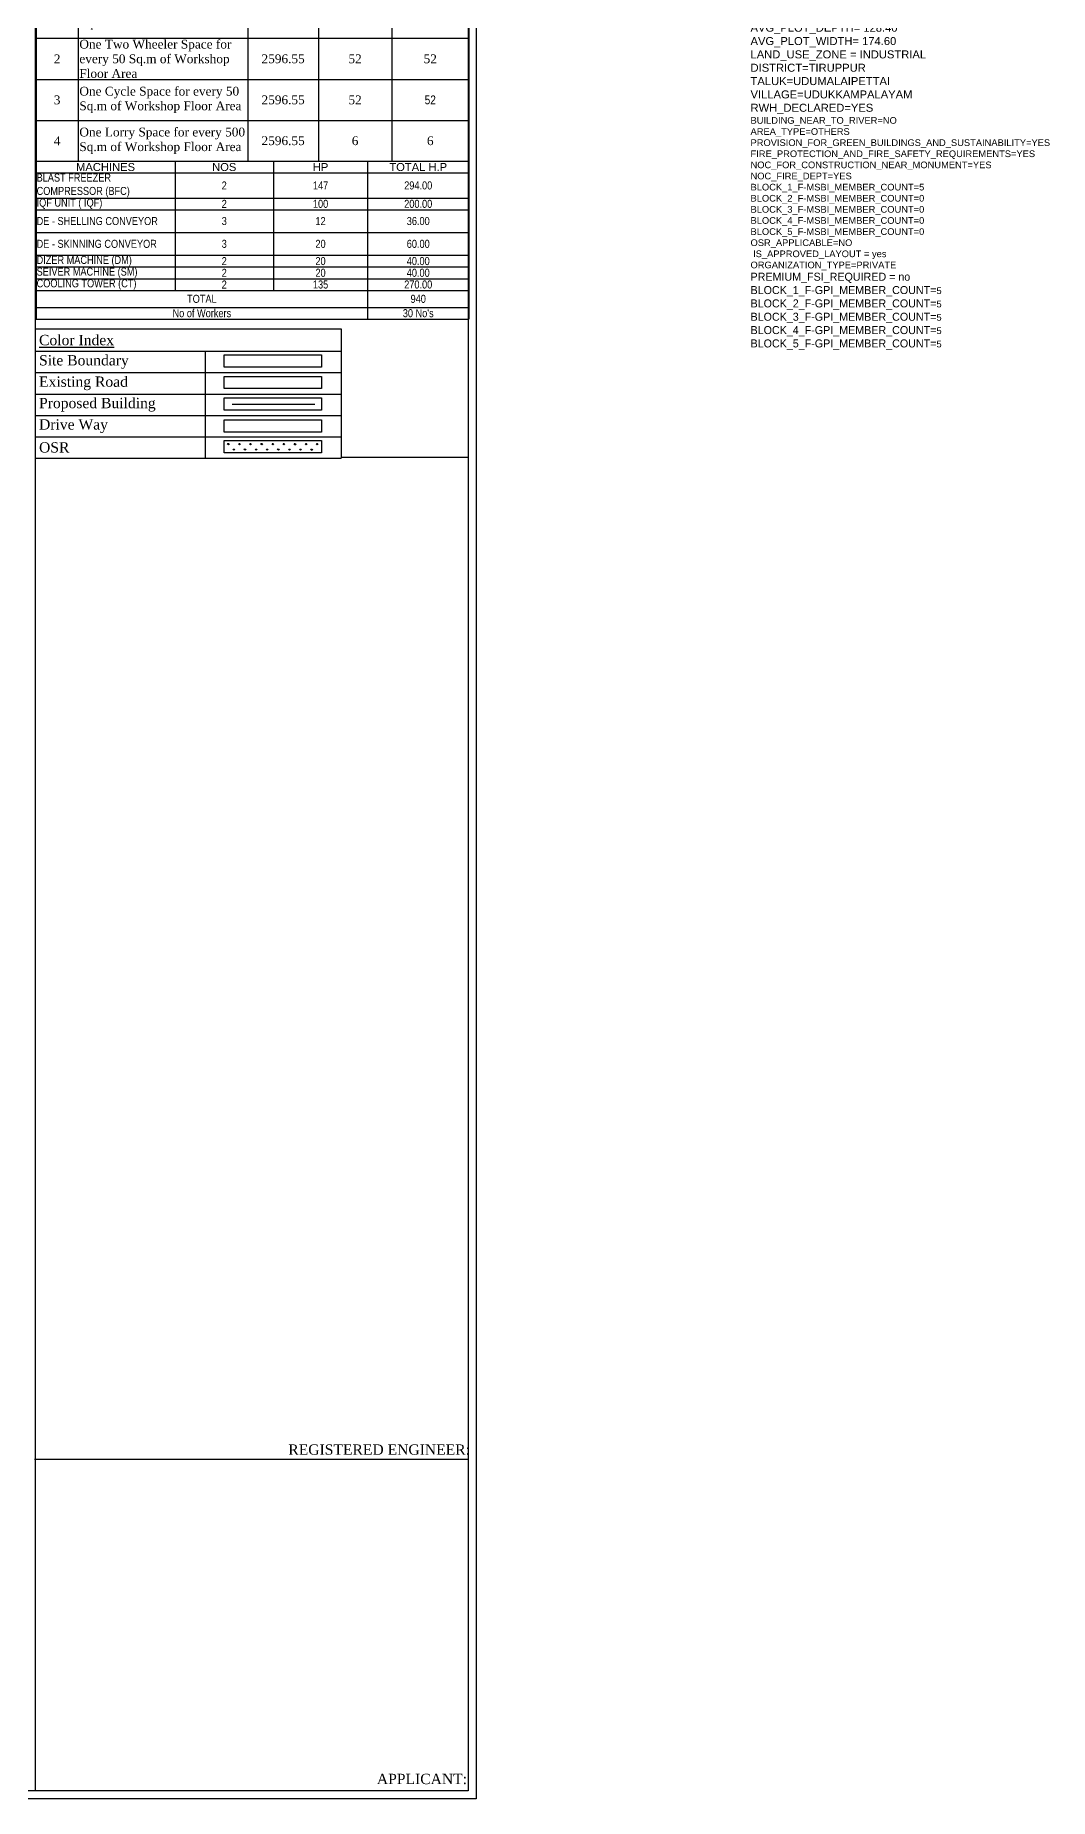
# Model space of a CAD drawing. Header units: metres. Extents: x 7359 to 7957, y 2407 to 2751.
# Drawn here: x 7527.5 to 7654.2, y 2411.5 to 2631.8 of the extents above; entities that cross this region are included whole.
import ezdxf

# ---------------------------------------------------------------- set-up
doc = ezdxf.new("R2010")
doc.units = ezdxf.units.M
doc.header["$MEASUREMENT"] = 0
doc.layers.add('PLAN_INFO', color=1, linetype='Continuous', plot=False)
doc.styles.add('DIM', font='swissc.ttf')
doc.styles.get("Standard").update_dxf_attribs({"font": 'arial.ttf', "height": 0.35})
doc.styles.add('TIMES NEW ROMAN', font='times.ttf')

# ---------------------------------------------------------------- blocks, each defined once
blk = doc.blocks.new('*T136')
at = {"color": 0, "linetype": 'ByBlock', "lineweight": -2}
for p, q in [((0, 0), (38.19002024830479, 0)), ((0, 0), (0, -16.13415263314982)), ((0, -2.784517500583661), (38.19002024830479, -2.784517500583661)), ((0, -5.457174255133395), (21.23051729613962, -5.457174255133395)), ((0, -8.12983100968313), (21.23051729613962, -8.12983100968313)), ((0, -10.80248776423286), (21.23051729613962, -10.80248776423286)), ((0, -13.4751445187826), (21.23051729613962, -13.4751445187826)), ((0, -16.13415263314982), (21.23051729613962, -16.13415263314982))]:
    blk.add_line(p, q, dxfattribs=at)
at = {"color": 0, "lineweight": -2}
for p, q in [((38.19002024830479, 0), (38.19002024830479, -16.13415263314982)), ((21.23051729613962, -2.784517500583661), (21.23051729613962, -16.13415263314982)), ((21.23051729613962, -5.457174255133395), (38.19002024830479, -5.457174255133395)), ((21.23051729613962, -8.12983100968313), (38.19002024830479, -8.12983100968313)), ((21.23051729613962, -10.80248776423286), (38.19002024830479, -10.80248776423286)), ((21.23051729613962, -13.4751445187826), (38.19002024830479, -13.4751445187826)), ((21.23051729613962, -16.13415263314982), (38.19002024830479, -16.13415263314982))]:
    blk.add_line(p, q, dxfattribs=at)
at = {"color": 0, "char_height": 1.290727086383117, "attachment_point": 4, "style": 'TIMES NEW ROMAN'}
for s, insert, width in [('{\\LColor Index}', (0.4690193329279282, -1.392258750291603), 37.25198158244884), ('Existing Road', (0.4690193329279282, -6.793502632408035), 20.29247863028349), ('Proposed Building', (0.4690193329279282, -9.46615938695777), 20.29247863028349), ('Drive Way', (0.4690193329279282, -12.1388161415075), 20.29247863028349), ('OSR', (0.4690193329279282, -14.80464857596598), 20.29247863028349)]:
    blk.add_mtext(s, dxfattribs=dict(at, insert=insert, width=width))
at = {"color": 0, "insert": (0.4690193329279282, -4.120845877858301), "char_height": 1.290727086383117, "width": 20.29247863028349, "attachment_point": 4}
blk.add_mtext('{\\fTimes New Roman|b0|i0|c0|p18;Site Boundary}', dxfattribs=at)
blk = doc.blocks.new('*T140')
at = {"color": 0, "linetype": 'ByBlock', "lineweight": -2}
for p, q in [((0, 0), (54.04796972948952, 0)), ((0, 0), (0, -24.37557247989935)), ((5.261365099170689, 0), (5.261365099170689, -24.37557247989935)), ((26.44156152531014, 0), (26.44156152531014, -24.37557247989935)), ((35.26850003229811, 0), (35.26850003229811, -24.37557247989935)), ((44.41910161852866, 0), (44.41910161852866, -24.37557247989935)), ((54.04796972948952, 0), (54.04796972948952, -24.37557247989935)), ((0, -3.592860332285909), (54.04796972948952, -3.592860332285909)), ((0, -9.007921542844088), (54.04796972948952, -9.007921542844088)), ((0, -14.16324885147878), (54.04796972948952, -14.16324885147878)), ((0, -19.26941066568907), (54.04796972948952, -19.26941066568907)), ((0, -24.37557247989935), (54.04796972948952, -24.37557247989935))]:
    blk.add_line(p, q, dxfattribs=at)
at = {"color": 0}
for s, insert, char_height, width, attachment_point, style in [('{\\fTimes New Roman|b0|i0|c0|p18;S.No}', (2.63068254958489, -1.796430166142727), 1.099142026811368, 4.974383754037921, 5, 'TIMES NEW ROMAN'), ('{\\fTimes New Roman|b0|i0|c0|p18;Parking Area Description}', (15.85146331224132, -1.796430166142727), 1.099142026811368, 20.89321508100751, 5, 'TIMES NEW ROMAN'), ('{\\fTimes New Roman|b0|i0|c0|p18;AREA (Sq.m)}', (30.85503077880458, -1.796430166142727), 1.099142026811368, 8.53995716185586, 5, 'TIMES NEW ROMAN'), ('REQUIRED ', (39.84380082541429, -1.796430166142727), 1.099142026811368, 8.863620241098571, 5, 'TIMES NEW ROMAN'), ('PROVIDED ', (49.23353567400864, -1.796430166142727), 1.099142026811368, 9.341886765828665, 5, 'TIMES NEW ROMAN'), ('{\\fTimes New Roman|b0|i0|c0|p18;1', (2.63068254958489, -6.300390937564771), 1.099142026811368, 4.974383754037921, 5, 'TIMES NEW ROMAN'), ('One Car Space  for every 100 Sq.m of Office Floor Area  ', (5.404855771736948, -6.300390937564771), 1.099142026811368, 20.89321508100751, 4, 'TIMES NEW ROMAN'), ('-', (30.85503077880458, -6.300390937564771), 1.099142026811368, 8.53995716185586, 5, 'TIMES NEW ROMAN'), ('-', (39.84380082541429, -6.300390937564771), 1.099142026811368, 8.863620241098571, 5, 'TIMES NEW ROMAN'), ('2', (49.23353567400864, -6.300390937564771), 1.099142026811368, 9.341886765828665, 5, 'TIMES NEW ROMAN'), ('One Two Wheeler Space for every 50 Sq.m of Workshop Floor Area  ', (5.404855771736948, -11.58558519716144), 1.099142026811368, 20.89321508100751, 4, 'TIMES NEW ROMAN'), ('2596.55', (30.85503077880458, -11.58558519716144), 1.099142026811368, 8.53995716185586, 5, 'TIMES NEW ROMAN'), ('52', (39.84380082541429, -11.58558519716144), 1.099142026811368, 8.863620241098571, 5, 'TIMES NEW ROMAN'), ('52', (49.23353567400864, -11.58558519716144), 1.099142026811368, 9.341886765828665, 5, 'TIMES NEW ROMAN'), ('2', (2.63068254958489, -11.58558519716144), 1.099142026811368, 4.974383754037921, 5, 'TIMES NEW ROMAN'), ('One Cycle Space for every 50 Sq.m of Workshop Floor Area  ', (5.404855771736948, -16.71632975858392), 1.099142026811368, 20.89321508100751, 4, 'TIMES NEW ROMAN'), ('3', (2.63068254958489, -16.71632975858392), 1.099142026811368, 4.974383754037921, 5, 'TIMES NEW ROMAN'), ('2596.55', (30.85503077880458, -16.71632975858392), 1.099142026811368, 8.53995716185586, 5, 'TIMES NEW ROMAN'), ('52', (39.84380082541429, -16.71632975858392), 1.099142026811368, 8.863620241098571, 5, 'TIMES NEW ROMAN'), ('52', (49.23353567400864, -16.71632975858392), 1.1, 9.341886765828665, 5, 'DIM'), ('4', (2.63068254958489, -21.82249157279421), 1.099142026811368, 4.974383754037921, 5, 'TIMES NEW ROMAN'), ('One Lorry Space for every 500 Sq.m of Workshop Floor Area  ', (5.404855771736948, -21.82249157279421), 1.099142026811368, 20.89321508100751, 4, 'TIMES NEW ROMAN'), ('2596.55', (30.85503077880458, -21.82249157279421), 1.099142026811368, 8.53995716185586, 5, 'TIMES NEW ROMAN'), ('6', (39.84380082541429, -21.82249157279421), 1.099142026811368, 8.863620241098571, 5, 'TIMES NEW ROMAN'), ('6', (49.23353567400864, -21.82249157279421), 1.099142026811368, 9.341886765828665, 5, 'TIMES NEW ROMAN')]:
    blk.add_mtext(s, dxfattribs=dict(at, insert=insert, char_height=char_height, width=width, attachment_point=attachment_point, style=style))
blk = doc.blocks.new('*T141')
at = {"color": 0, "linetype": 'ByBlock', "lineweight": -2}
for p, q in [((0, 0), (54.04796972948861, 0)), ((0, 0), (0, -19.72620515937615)), ((17.3535145672522, 0), (17.3535145672522, -16.13761852594553)), ((29.6497767010751, 0), (29.6497767010751, -16.13761852594553)), ((41.4122098875041, 0), (41.4122098875041, -19.72620515937615)), ((54.04796972948861, 0), (54.04796972948861, -19.72620515937615)), ((0, -1.461790580479828), (54.04796972948861, -1.461790580479828)), ((0, -4.596524883903385), (54.04796972948861, -4.596524883903385)), ((0, -6.058315464383213), (54.04796972948861, -6.058315464383213)), ((0, -8.905281124444627), (54.04796972948861, -8.905281124444627)), ((0, -11.75224678450604), (54.04796972948861, -11.75224678450604)), ((0, -13.21403736498587), (54.04796972948861, -13.21403736498587)), ((0, -14.6758279454657), (54.04796972948861, -14.6758279454657)), ((0, -16.13761852594553), (54.04796972948861, -16.13761852594553)), ((0, -18.26441457889632), (54.04796972948861, -18.26441457889632)), ((0, -19.72620515937615), (54.04796972948861, -19.72620515937615))]:
    blk.add_line(p, q, dxfattribs=at)
at = {"color": 0, "char_height": 1, "style": 'DIM'}
for s, insert, width, attachment_point in [('BLAST FREEZER COMPRESSOR (BFC)', (0.06422862357339909, -3.029157732191834), 17.22505732010579, 4), ('2', (23.50164563416365, -3.029157732191834), 12.16780488667615, 5), ('147', (35.53099329429006, -3.029157732191834), 11.6339759392828, 5), ('294.00', (47.73008980849681, -3.029157732191834), 12.50730259483828, 5), ('IQF UNIT ( IQF)', (0.06422862357339909, -5.327420174143754), 17.22505732010579, 4), ('2', (23.50164563416365, -5.327420174143754), 12.16780488667615, 5), ('100', (35.53099329429006, -5.327420174143754), 11.6339759392828, 5), ('200.00', (47.73008980849681, -5.327420174143754), 12.50730259483828, 5), ('DE - SHELLING CONVEYOR', (0.06422862357339909, -7.481798294414148), 17.22505732010579, 4), ('3', (23.50164563416365, -7.481798294414148), 12.16780488667615, 5), ('12', (35.53099329429006, -7.481798294414148), 11.6339759392828, 5), ('36.00', (47.73008980849681, -7.481798294414148), 12.50730259483828, 5), ('DE - SKINNING CONVEYOR', (0.06422862357339909, -10.32876395447556), 17.22505732010579, 4), ('3', (23.50164563416365, -10.32876395447556), 12.16780488667615, 5), ('20', (35.53099329429006, -10.32876395447556), 11.6339759392828, 5), ('60.00', (47.73008980849681, -10.32876395447556), 12.50730259483828, 5), ('DIZER MACHINE (DM)', (0.06422862357339909, -12.48314207474596), 17.22505732010579, 4), ('2', (23.50164563416365, -12.48314207474596), 12.16780488667615, 5), ('20', (35.53099329429006, -12.48314207474596), 11.6339759392828, 5), ('40.00', (47.73008980849681, -12.48314207474596), 12.50730259483828, 5), ('SEIVER MACHINE (SM)', (0.06422862357339909, -13.94493265522578), 17.22505732010579, 4), ('COOLING TOWER (CT)', (0.06422862357339909, -15.40672323570561), 17.22505732010579, 4), ('2', (23.50164563416365, -13.94493265522578), 12.16780488667615, 5), ('2', (23.50164563416365, -15.40672323570561), 12.16780488667615, 5), ('135', (35.53099329429006, -15.40672323570561), 11.6339759392828, 5), ('20', (35.53099329429006, -13.94493265522578), 11.6339759392828, 5), ('270.00', (47.73008980849681, -15.40672323570561), 12.50730259483828, 5), ('40.00', (47.73008980849681, -13.94493265522578), 12.50730259483828, 5), ('TOTAL', (20.70610494375251, -17.20101655242115), 41.28375264035754, 5), ('940', (47.73008980849681, -17.20101655242115), 12.50730259483828, 5), ('No of Workers', (20.70610494375251, -18.99530986913624), 41.28375264035754, 5), ("30 No's", (47.73008980849681, -18.99530986913624), 12.50730259483828, 5)]:
    blk.add_mtext(s, dxfattribs=dict(at, insert=insert, width=width, attachment_point=attachment_point))
at = {"color": 0, "char_height": 1, "attachment_point": 5}
for s, insert, width in [('MACHINES', (8.676757283626102, -0.7308952902399142), 17.22505732010579), ('NOS', (23.50164563416365, -0.7308952902399142), 12.16780488667615), ('HP', (35.53099329429006, -0.7308952902399142), 11.6339759392828), ('TOTAL H.P', (47.73008980849681, -0.7308952902399142), 12.50730259483828)]:
    blk.add_mtext(s, dxfattribs=dict(at, insert=insert, width=width))

msp = doc.modelspace()

# ---------------------------------------------------------------- hatches: boundary and pattern name
h = msp.add_hatch()
h.set_pattern_fill('GRASS', color=256, scale=0.9809525856511692)
h.set_pattern_definition([(90, (5330.5447325574, 2207.467990819277), (-0.6936382251534249, 0.6936382251534249), [0.1839286098095942, -1.203347841478207]), (45, (5330.5447325574, 2207.467990819277), (-0.6936382253364194, 0.6936382253364194), [0.1839286098095942, -0.7970239758415749]), (135, (5330.5447325574, 2207.467990819277), (-0.6936382253364194, -0.6936382253364192), [0.1839286098095942, -0.7970239758415749])])
h.paths.add_polyline_path([(7563.211696099971, 2579.6530092368), (7563.211696099971, 2581.175791004814), (7551.040951437421, 2581.175791004814), (7551.040951437421, 2579.6530092368)])

# ---------------------------------------------------------------- linework, layer by layer
for p, q in [((7527.460413668385, 2734.450819716286), (7527.460413668385, 2412.450819716286)), ((7552.04808762698, 2585.713743619647), (7562.36809956148, 2585.713743619647)), ((7565.650433916686, 2579.106943280212), (7581.607991612946, 2579.106943280212)), ((7581.508383397873, 2453.831220007189), (7527.360805453314, 2453.831220007189))]:
    msp.add_line(p, q)
for points in [[(7359.308383399, 2411.450819716286), (7359.308383399, 2735.450819716286), (7582.508383397875, 2735.450819716286), (7582.508383397875, 2411.450819716286)], [(7360.308383398998, 2412.450819716286), (7360.308383398998, 2734.450819716286), (7581.508383397873, 2734.450819716286), (7581.508383397873, 2412.450819716286)], [(7551.040951437421, 2591.876434132173), (7563.211696099971, 2591.876434132173), (7563.211696099971, 2590.353652364159), (7551.040951437421, 2590.353652364159)], [(7551.040951437421, 2589.191548543242), (7563.211696099971, 2589.191548543242), (7563.211696099971, 2587.668766775229), (7551.040951437421, 2587.668766775229)], [(7551.040951437421, 2586.498053527507), (7563.211696099971, 2586.498053527507), (7563.211696099971, 2584.975271759492), (7551.040951437421, 2584.975271759492)], [(7551.040951437421, 2583.749899423569), (7563.211696099971, 2583.749899423569), (7563.211696099971, 2582.227117655556), (7551.040951437421, 2582.227117655556)], [(7551.040951437421, 2581.175791004814), (7563.211696099971, 2581.175791004814), (7563.211696099971, 2579.6530092368), (7551.040951437421, 2579.6530092368)]]:
    msp.add_lwpolyline(points, close=True)

# ---------------------------------------------------------------- block references
for name, p in [('*T140', (7527.560021883457, 2640.454719158912)), ('*T141', (7527.560021883457, 2616.079146679013)), ('*T136', (7527.460413668385, 2595.115586527148))]:
    msp.add_blockref(name, p)

# ---------------------------------------------------------------- texts
at = {"char_height": 1.290727086383117, "attachment_point": 1, "style": 'TIMES NEW ROMAN'}
for s, width, insert in [('REGISTERED ENGINEER:', 21.99716658102182, (7559.065613239585, 2455.728814724341)), ('APPLICANT:', 10.86822916174996, (7570.124256830553, 2414.569759371442))]:
    msp.add_mtext_dynamic_manual_height_columns(s, width=width, gutter_width=1.032581669106492, heights=[0], dxfattribs=dict(at, insert=insert))
at = {"layer": 'PLAN_INFO', "insert": (7616.794797001546, 2648.267079964603), "char_height": 1, "width": 36.17558265400653, "attachment_point": 1}
msp.add_mtext('PLAN INFO\\PROAD_LENGTH={\\A1;\\fTimes New Roman|b0|i0|c0|p18;174.60\\P}PLOT_AREA_M2={\\A1;\\fTimes New Roman|b0|i0|c0|p18;17750.00\\P}SINGLE_FAMILY_BLDG=NO\\PCRZ=NO\\PSECURITY_ZONE=NO\\PACCESS_WIDTH_M=9.20\\PWHETHER_GOVT_OR_AIDED_SCHOOL=NO\\PROAD_WIDTH=9.20\\PAVG_PLOT_DEPTH= 128.40\\PAVG_PLOT_WIDTH= 174.60\\PLAND_USE_ZONE = INDUSTRIAL\\PDISTRICT=TIRUPPUR\\PTALUK=UDUMALAIPETTAI\\PVILLAGE=UDUKKAMPALAYAM\\PRWH_DECLARED=YES\\P{\\H0.83333x;BUILDING_NEAR_TO_RIVER=NO\\PAREA_TYPE=OTHERS\\PPROVISION_FOR_GREEN_BUILDINGS_AND_SUSTAINABILITY=YES\\PFIRE_PROTECTION_AND_FIRE_SAFETY_REQUIREMENTS=YES\\PNOC_FOR_CONSTRUCTION_NEAR_MONUMENT=YES\\PNOC_FIRE_DEPT=YES\\PBLOCK_1_F-MSBI_MEMBER_COUNT=5\\PBLOCK_2_F-MSBI_MEMBER_COUNT=0\\PBLOCK_3_F-MSBI_MEMBER_COUNT=0\\PBLOCK_4_F-MSBI_MEMBER_COUNT=0\\PBLOCK_5_F-MSBI_MEMBER_COUNT=0\\POSR_APPLICABLE=NO\\P IS_APPROVED_LAYOUT = yes\\PORGANIZATION_TYPE=PRIVATE\\P\\Ftxt|c0;\\H1.2x;PREMIUM_FSI_REQUIRED = no\\PBLOCK_1_F-GPI_MEMBER_COUNT=\\fArial|b0|i0|c0|p34;\\H0.83333x;5\\P\\Ftxt|c0;\\H1.20001x;BLOCK_2_F-GPI_MEMBER_COUNT=\\fArial|b0|i0|c0|p34;\\H0.83333x;5\\P\\Ftxt|c0;\\H1.2x;BLOCK_3_F-GPI_MEMBER_COUNT=\\fArial|b0|i0|c0|p34;\\H0.83333x;5\\P\\Ftxt|c0;\\H1.2x;BLOCK_4_F-GPI_MEMBER_COUNT=\\fArial|b0|i0|c0|p34;\\H0.83333x;5\\P\\Ftxt|c0;\\H1.2x;BLOCK_5_F-GPI_MEMBER_COUNT=\\fArial|b0|i0|c0|p34;\\H0.83333x;5}', dxfattribs=at)

doc.saveas('drawing.dxf')
